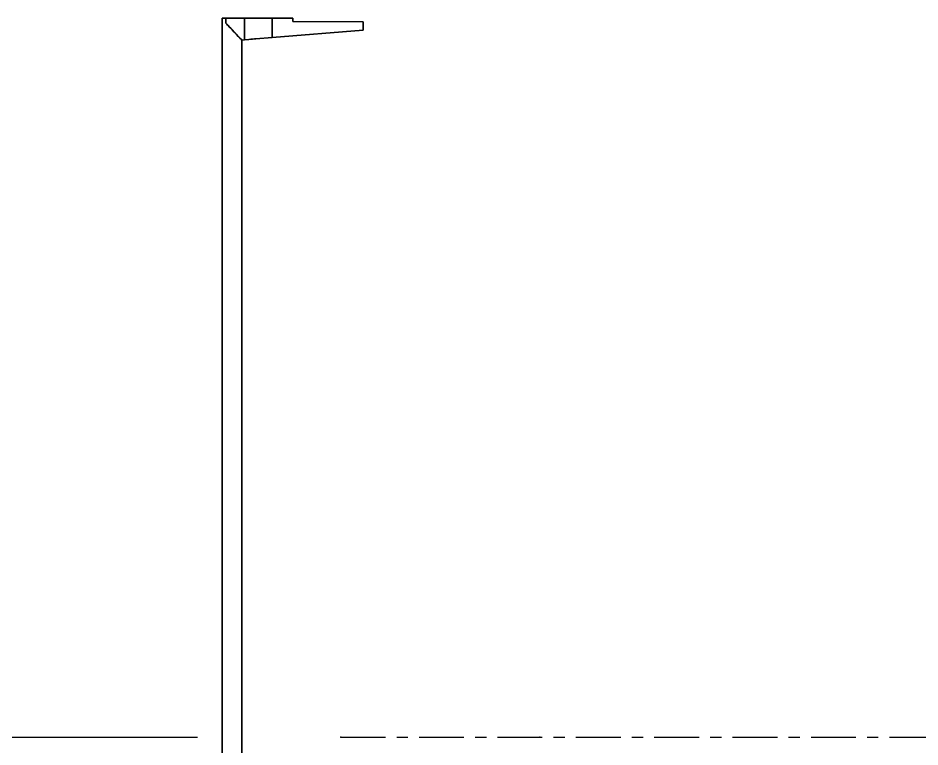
# Model space of a CAD drawing. Header units: millimetres. Extents: x -25371 to 2282244, y -90657 to 147824.
# Drawn here: x 1754580 to 1759112, y -1023 to 2641 of the extents above; entities that cross this region are included whole.
import ezdxf
from ezdxf.xclip import XClip

# ---------------------------------------------------------------- set-up
doc = ezdxf.new("R2010")
doc.units = ezdxf.units.MM
doc.header["$XCLIPFRAME"] = 0
doc.linetypes.add('CENTER', pattern=[50.8, 31.75, -6.35, 6.35, -6.35])
doc.linetypes.add('TA_GL_000.90000', pattern=[2.475, 0.9, -0.225, 0.225, -0.225, 0.9])
for name, color, linetype in [('000 - 0_SYM_DWG_GRIDLINE_MAIN_COLOR_251', 251, 'Continuous'), ('000 - 0_SYM_DWG_LEVEL_TEXT', 3, 'Continuous'), ('000 - GRID', 251, 'CENTER')]:
    doc.layers.add(name, color=color, linetype=linetype)
doc.layers.add('E-LITE-EQPM', color=2, linetype='Continuous', lineweight=35)
doc.styles.add('Arial_1', font='arial.ttf', dxfattribs={"height": 400})
doc.styles.add('TA', font='', dxfattribs={"height": 4.5})
doc.styles.get('TA').set_extended_font_data('Cordia New')

# ---------------------------------------------------------------- blocks, each defined once
blk = doc.blocks.new('Lighting-Street-LED - Lighting-Street-LED-4346571-VS01 - ELEVATION 3')
at = {"layer": 'E-LITE-EQPM', "color": 55}
for p, q in [((-38415, 107213.6), (-38415, 103000)), ((-38396, 107213.6), (-38415, 107213.6)), ((-38415, 107213.6), (-38396, 107213.6)), ((-38396, 107213.6), (-38396, 107187.9)), ((-38396, 107213.6), (-38371.5, 107213.6)), ((-38396, 107187.9), (-38396, 107213.6)), ((-38396, 107213.6), (-38396, 107187.9)), ((-38371.5, 107213.6), (-38395.2, 107213.6)), ((-38301.4, 107213.6), (-38371.5, 107213.6)), ((-38371.5, 107213.6), (-38301.4, 107213.6)), ((-38280.3, 107213.6), (-38301.4, 107213.6)), ((-38301.4, 107213.6), (-38280.3, 107213.6)), ((-38301.4, 107104.3), (-38301.4, 107213.6)), ((-38301.4, 107104.3), (-38301.4, 107213.6)), ((-38244.9, 107213.6), (-38280.3, 107213.6)), ((-38280.3, 107213.6), (-38244.9, 107213.6)), ((-38163.5, 107213.6), (-38244.9, 107213.6)), ((-38244.9, 107213.6), (-38163.5, 107213.6)), ((-38163.5, 107115.6), (-38163.5, 107213.6)), ((-38163.5, 107213.6), (-38058.9, 107213.6)), ((-38058.9, 107213.6), (-38163.5, 107213.6)), ((-38163.5, 107213.6), (-38163.5, 107115.6)), ((-38058.9, 107213.6), (-38058.6, 107196.9)), ((-38058.6, 107196.9), (-38058.9, 107213.6)), ((-38058.6, 107196.9), (-37706.1, 107193.8)), ((-37706.1, 107193.8), (-38058.6, 107196.9)), ((-37706.1, 107193.8), (-37706.1, 107153.3)), ((-37706.1, 107153.3), (-37706.1, 107193.8)), ((-38371.5, 107161.9), (-38316, 107103.1)), ((-38316, 107103.1), (-38371.5, 107161.9)), ((-37706.1, 107153.3), (-38163.5, 107115.6)), ((-38163.5, 107115.6), (-37706.1, 107153.3)), ((-38301.4, 107104.3), (-38316, 107103.1)), ((-38316, 107103.1), (-38301.4, 107104.3)), ((-38315, 102999.9), (-38315, 107103.2)), ((-38280.3, 107106), (-38301.4, 107104.3)), ((-38301.4, 107104.3), (-38280.3, 107106)), ((-38163.5, 107115.6), (-38244.9, 107108.9)), ((-38244.9, 107108.9), (-38163.5, 107115.6))]:
    blk.add_line(p, q, dxfattribs=at)
at = {"layer": 'E-LITE-EQPM', "color": 55, "flags": 128}
for points in [[(-38316, 107103.1), (-38319.5, 107106.8), (-38325.4, 107113), (-38333.2, 107121.3), (-38342.7, 107131.4), (-38353.3, 107142.6), (-38364.5, 107154.5), (-38375.8, 107166.4), (-38386.5, 107177.8), (-38396, 107187.9)], [(-38396, 107187.9), (-38386.5, 107177.8), (-38375.8, 107166.4), (-38364.5, 107154.5), (-38353.3, 107142.6), (-38342.7, 107131.4), (-38333.2, 107121.3), (-38325.4, 107113), (-38319.5, 107106.8), (-38316, 107103.1)], [(-38371.5, 107161.9), (-38377, 107167.7), (-38382.2, 107173.2), (-38386.8, 107178.2), (-38390.7, 107182.3), (-38393.6, 107185.4), (-38395.4, 107187.3), (-38396, 107187.9)], [(-38395.4, 107187.3), (-38393.6, 107185.4), (-38390.7, 107182.3), (-38386.8, 107178.2), (-38382.2, 107173.2), (-38377, 107167.7), (-38371.5, 107161.9)], [(-38244.9, 107108.9), (-38252.5, 107108.3), (-38261.2, 107107.6), (-38270.5, 107106.8), (-38280.3, 107106)], [(-38280.3, 107106), (-38270.5, 107106.8), (-38261.2, 107107.6), (-38252.5, 107108.3), (-38244.9, 107108.9)]]:
    blk.add_lwpolyline(points, dxfattribs=at)
blk = doc.blocks.new('C-1-VS01-AR-2562-01 -B_20260615-142721_ELEVATION_3_EX')
at = {"layer": 'E-LITE-EQPM', "color": 55}
blk.add_blockref('Lighting-Street-LED - Lighting-Street-LED-4346571-VS01 - ELEVATION 3', (23858.2, 0), dxfattribs=at)
blk = doc.blocks.new('*U2265')
at = {"layer": '000 - 0_SYM_DWG_GRIDLINE_MAIN_COLOR_251', "color": 0, "linetype": 'ByBlock', "ltscale": 5}
blk.add_line((20, 0), (-529.286, 0), dxfattribs=at)
at = {"layer": '000 - 0_SYM_DWG_GRIDLINE_MAIN_COLOR_251', "color": 0}
blk.add_point((0, 0), dxfattribs=at)
at = {"style": 'TA', "flags": 1}
blk.add_attdef('LOCATION', (6, -6), '', height=4.5, rotation=270, dxfattribs=at)
blk = doc.blocks.new('*U969')
blk.add_point((0, 0))
at = {"layer": '000 - 0_SYM_DWG_GRIDLINE_MAIN_COLOR_251'}
blk.add_lwpolyline([(-113.067, 0), (-23.4, 0), (-18.9, 0), (-14.4, 0)], dxfattribs=at)
at = {"layer": '000 - 0_SYM_DWG_LEVEL_TEXT', "style": 'Arial_1'}
for tag, p in [('LV_NAME_1', (-108.842, 11.925)), ('LV_NAME_2', (-108.854, 6.835)), ('LV_NAME_3', (-108.865, 1.744))]:
    blk.add_attdef(tag, p, '', height=3, dxfattribs=at)
blk = doc.blocks.new('C-1-VS01_REV00_20260615-143253_ELEVATION_3_DIMS')
at = {"color": 6, "xscale": 50, "yscale": 50, "zscale": 50}
blk.add_blockref('*U969', (-13960, 103600), dxfattribs=at)
at = {"layer": '000 - GRID', "linetype": 'TA_GL_000.90000', "xscale": 50.00000000000004, "yscale": 50.00000000000004, "zscale": 50.00000000000004, "rotation": 180}
blk.add_blockref('*U2265', (-12960, 103600), dxfattribs=at)

msp = doc.modelspace()

# ---------------------------------------------------------------- block references
ref = msp.add_blockref('C-1-VS01-AR-2562-01 -B_20260615-142721_ELEVATION_3_EX', (1770162.019, -104572.744))
XClip(ref).set_block_clipping_path([(-20113.339060941, 96984.3545666556), (15278.5481414921, 115145.365818867)])
msp.add_blockref('C-1-VS01_REV00_20260615-143253_ELEVATION_3_DIMS', (1770162.019, -104572.744))

doc.saveas('drawing.dxf')
